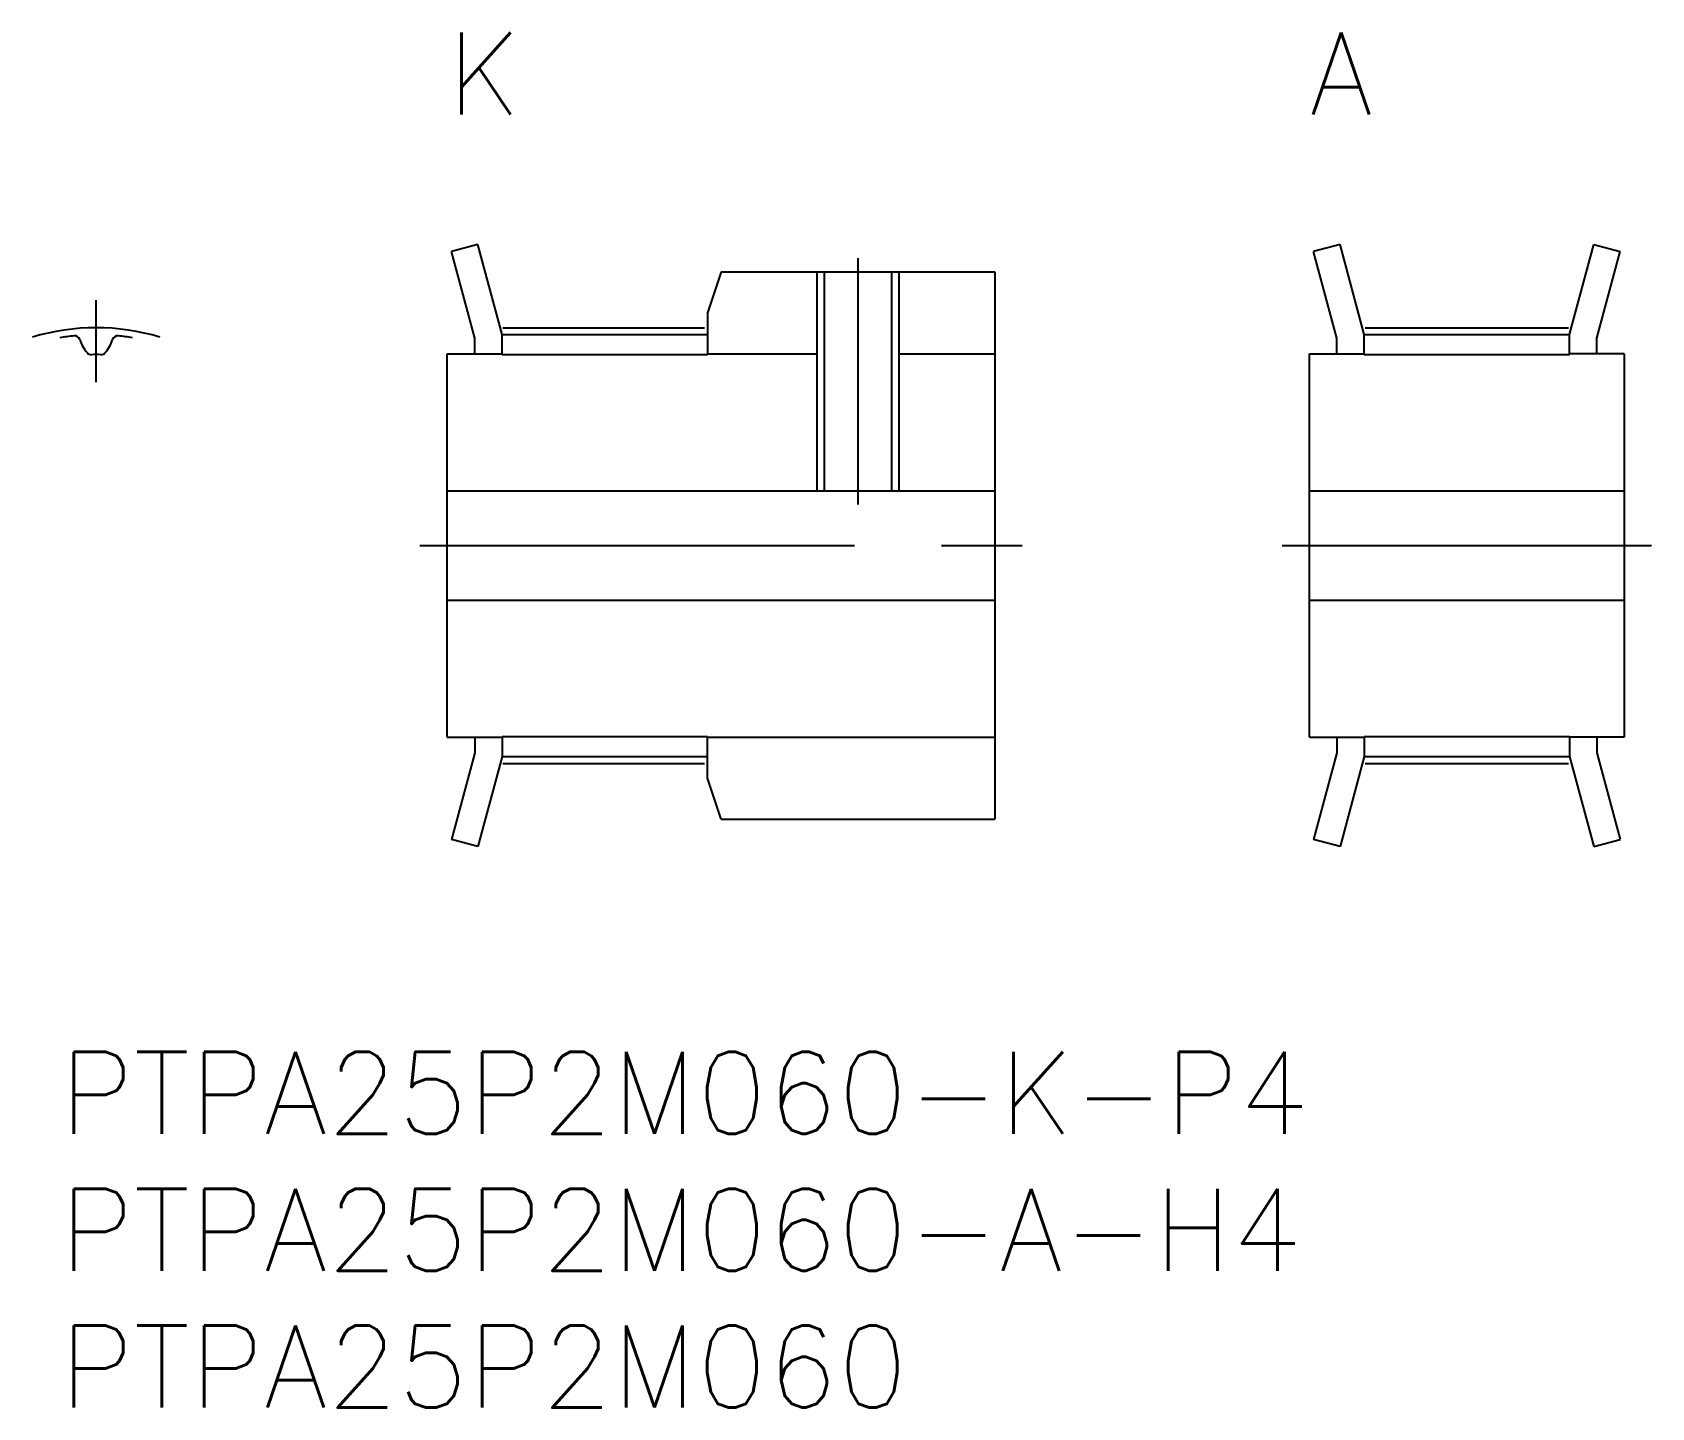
# Model space of a CAD drawing. Extents: x -1 to 58.2, y -13 to 37.2.
import ezdxf

# ---------------------------------------------------------------- set-up
doc = ezdxf.new("R2010")
doc.units = 0
doc.header["$LTSCALE"] = 0.5
doc.linetypes.add('CENTER', pattern=[50.8, 31.75, -6.35, 6.35, -6.35])
for name, color, linetype in [('MSM_CENTER', 1, 'CENTER'), ('MSM_CONTINUOUS', 7, 'CONTINUOUS'), ('MSM_NARROW', 5, 'CONTINUOUS'), ('MSM_PART_NUMBER', 7, 'CONTINUOUS')]:
    doc.layers.add(name, color=color, linetype=linetype)
doc.styles.get("Standard").update_dxf_attribs({"font": 'txt.shx', "height": 3, "bigfont": 'bigfont.shx'})

# ---------------------------------------------------------------- blocks, each defined once
blk = doc.blocks.new('*U104')
at = {"layer": 'MSM_PART_NUMBER'}
blk.add_text('PTPA25P2M060-K-P4', height=3, dxfattribs=at).set_placement((0, -3))
blk = doc.blocks.new('*U105')
at = {"layer": 'MSM_PART_NUMBER'}
blk.add_text('PTPA25P2M060-A-H4', height=3, dxfattribs=at).set_placement((0, -8))
blk = doc.blocks.new('*U106')
at = {"layer": 'MSM_PART_NUMBER'}
blk.add_text('PTPA25P2M060', height=3, dxfattribs=at).set_placement((0, -13))
blk = doc.blocks.new('*U107')
at = {"layer": 'MSM_PART_NUMBER'}
blk.add_text('K', height=3, dxfattribs=at).set_placement((14.16, 34.25))
blk = doc.blocks.new('*U108')
at = {"layer": 'MSM_PART_NUMBER'}
blk.add_text('A', height=3, dxfattribs=at).set_placement((45.66, 34.25))

msp = doc.modelspace()

# ---------------------------------------------------------------- linework, layer by layer
at = {"layer": 'MSM_CENTER'}
for p, q in [((29.16, 29), (29.16, 20)), ((1.33, 24.475), (1.33, 27.46)), ((16.192, 26.46), (23.56, 26.46)), ((47.692, 26.46), (55.128, 26.46)), ((13.16, 18.5), (35.16, 18.5)), ((44.66, 18.5), (58.16, 18.5)), ((16.192, 10.54), (23.56, 10.54)), ((47.692, 10.54), (55.128, 10.54))]:
    msp.add_line(p, q, dxfattribs=at)
msp.add_arc((1.33, 18.5), 7.96, 72.97952, 107.02048, dxfattribs=at)
at = {"layer": 'MSM_CONTINUOUS'}
for p, q in [((15.277, 29.5), (14.311, 29.241)), ((15.16, 26.073), (14.311, 29.241)), ((16.16, 26.205), (15.277, 29.5)), ((46.777, 29.5), (45.811, 29.241)), ((46.66, 26.073), (45.811, 29.241)), ((47.66, 26.205), (46.777, 29.5)), ((55.16, 26.205), (56.043, 29.5)), ((56.043, 29.5), (57.009, 29.241)), ((56.16, 26.073), (57.009, 29.241)), ((24.16, 28.5), (23.66, 27)), ((24.16, 28.5), (34.16, 28.5)), ((27.93, 28.5), (27.93, 20.5)), ((30.39, 28.5), (30.39, 20.5)), ((34.16, 28.5), (34.16, 8.5)), ((23.66, 27), (23.66, 25.475)), ((15.16, 25.5), (15.16, 26.073)), ((16.16, 26.205), (23.66, 26.205)), ((16.16, 25.475), (16.16, 26.205)), ((46.66, 25.5), (46.66, 26.073)), ((47.66, 26.205), (55.16, 26.205)), ((47.66, 25.475), (47.66, 26.205)), ((55.16, 25.475), (55.16, 26.205)), ((56.16, 25.5), (56.16, 26.073)), ((14.16, 25.5), (16.16, 25.5)), ((14.16, 11.5), (14.16, 25.5)), ((16.16, 25.475), (23.66, 25.475)), ((23.66, 25.5), (27.66, 25.5)), ((30.66, 25.5), (34.16, 25.5)), ((45.66, 11.5), (45.66, 25.5)), ((45.66, 25.5), (47.66, 25.5)), ((47.66, 25.475), (55.16, 25.475)), ((57.16, 25.5), (55.16, 25.5)), ((57.16, 25.5), (57.16, 11.5)), ((14.16, 20.5), (34.16, 20.5)), ((45.66, 20.5), (57.16, 20.5)), ((14.16, 16.5), (34.16, 16.5)), ((45.66, 16.5), (57.16, 16.5)), ((14.16, 11.5), (16.16, 11.5)), ((15.16, 11.5), (15.16, 10.927)), ((16.16, 11.525), (23.66, 11.525)), ((16.16, 11.525), (16.16, 10.795)), ((23.66, 10), (23.66, 11.525)), ((23.66, 11.5), (34.16, 11.5)), ((45.66, 11.5), (47.66, 11.5)), ((46.66, 11.5), (46.66, 10.927)), ((47.66, 11.525), (55.16, 11.525)), ((47.66, 11.525), (47.66, 10.795)), ((55.16, 11.525), (55.16, 10.795)), ((57.16, 11.5), (55.16, 11.5)), ((56.16, 11.5), (56.16, 10.927)), ((15.16, 10.927), (14.311, 7.759)), ((16.16, 10.795), (15.277, 7.5)), ((16.16, 10.795), (23.66, 10.795)), ((46.66, 10.927), (45.811, 7.759)), ((47.66, 10.795), (46.777, 7.5)), ((47.66, 10.795), (55.16, 10.795)), ((55.16, 10.795), (56.043, 7.5)), ((56.16, 10.927), (57.009, 7.759)), ((24.16, 8.5), (23.66, 10)), ((24.16, 8.5), (34.16, 8.5)), ((15.277, 7.5), (14.311, 7.759)), ((46.777, 7.5), (45.811, 7.759)), ((56.043, 7.5), (57.009, 7.759))]:
    msp.add_line(p, q, dxfattribs=at)
for centre, radius, start, end in [((1.33, 18.5), 7.705, 96.05262, 99.93991), ((0.539, 25.963), 0.2, 17.851, 96.05262), ((2.121, 25.963), 0.2, 83.94738, 162.149), ((1.33, 18.5), 7.705, 80.06009, 83.94738), ((1.995, 26.432), 1.33, 197.851, 222.21297), ((1.158, 25.673), 0.2, 222.21297, 271.37313), ((1.33, 18.5), 6.975, 88.62687, 91.37313), ((1.502, 25.673), 0.2, 268.62687, 317.78703), ((0.665, 26.432), 1.33, 317.78703, 342.149)]:
    msp.add_arc(centre, radius, start, end, dxfattribs=at)
at = {"layer": 'MSM_NARROW'}
for p, q in [((27.66, 28.5), (27.66, 20.5)), ((30.66, 28.5), (30.66, 20.5))]:
    msp.add_line(p, q, dxfattribs=at)

# ---------------------------------------------------------------- block references
at = {"layer": 'MSM_CONTINUOUS'}
for name in ['*U107', '*U108', '*U104', '*U105', '*U106']:
    msp.add_blockref(name, (0, 0), dxfattribs=at)

doc.saveas('drawing.dxf')
